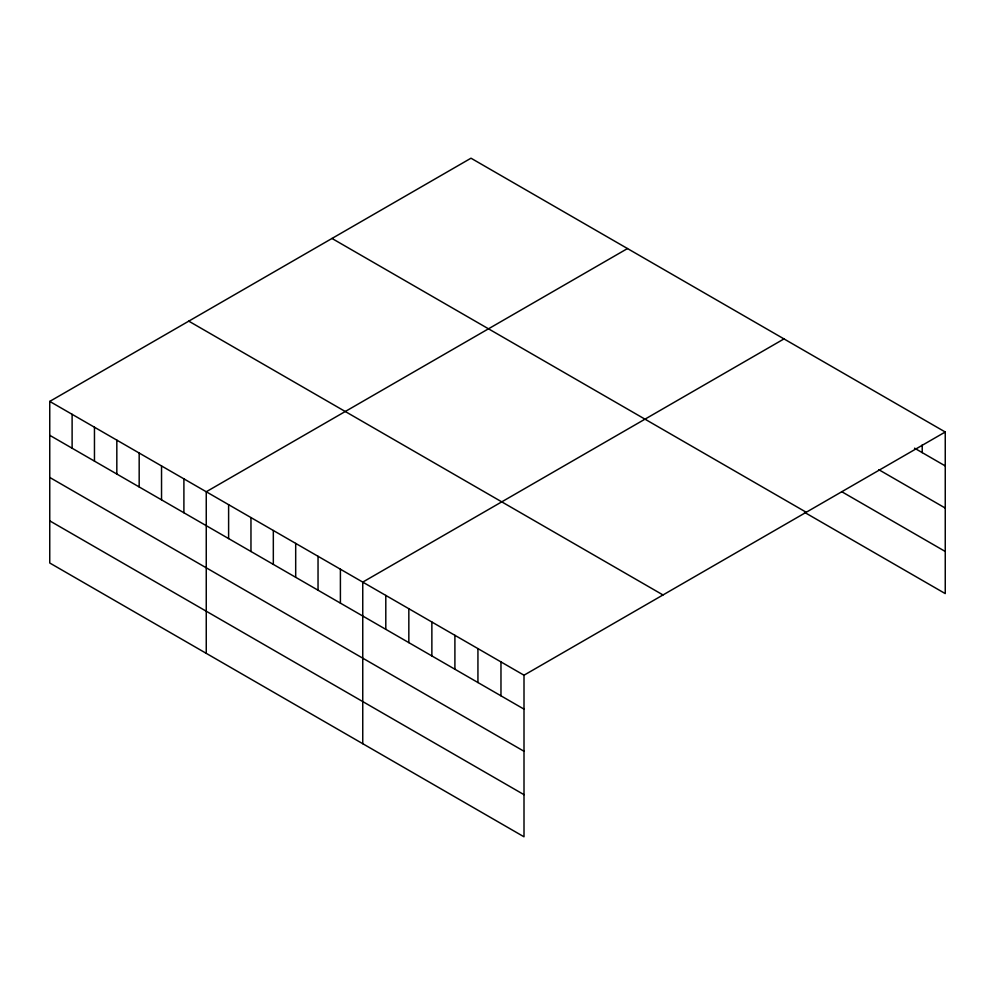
<?xml version="1.0" encoding="UTF-8"?>
<svg xmlns="http://www.w3.org/2000/svg" width="995" height="995" viewBox="0 0 995 995"><rect width="100%" height="100%" fill="white"/><g stroke="black" fill="none" stroke-linecap="round" stroke-linejoin="round"><path stroke-width="1.49" d="M49.75 401.408L524.004 675.207L524.004 836.795L49.75 562.996L49.75 401.408L470.996 158.205L945.25 432.004L945.25 593.592L804.482 512.326M627.497 248.551L206.251 491.766L206.251 653.354M783.998 338.909L362.752 582.112L362.752 743.7M524.004 675.207L945.25 432.004M914.542 448.185L945.25 465.921M878.709 469.64L945.25 508.059M841.596 491.617L945.25 551.466M331.982 238.452L806.236 512.263M188.764 321.149L663.018 594.96M49.75 435.312L524.004 709.124M49.75 477.451L524.004 751.262M49.75 520.858L524.004 794.669M922.216 444.914L922.216 452.625M500.97 661.911L500.97 695.828M477.936 648.616L477.936 682.533M454.902 635.32L454.902 669.225M431.867 622.012L431.867 655.929M408.833 608.716L408.833 642.633M385.799 595.42L385.799 629.325M340.402 569.215L340.402 603.119M318.039 556.304L318.039 590.209M295.689 543.394L295.689 577.311M273.326 530.484L273.326 564.401M250.964 517.574L250.964 551.491M228.614 504.664L228.614 538.581M183.901 478.856L183.901 512.761M161.538 465.946L161.538 499.863M139.176 453.036L139.176 486.953M116.825 440.126L116.825 474.043M94.463 427.216L94.463 461.133M72.113 414.318L72.113 448.223"/></g></svg>
